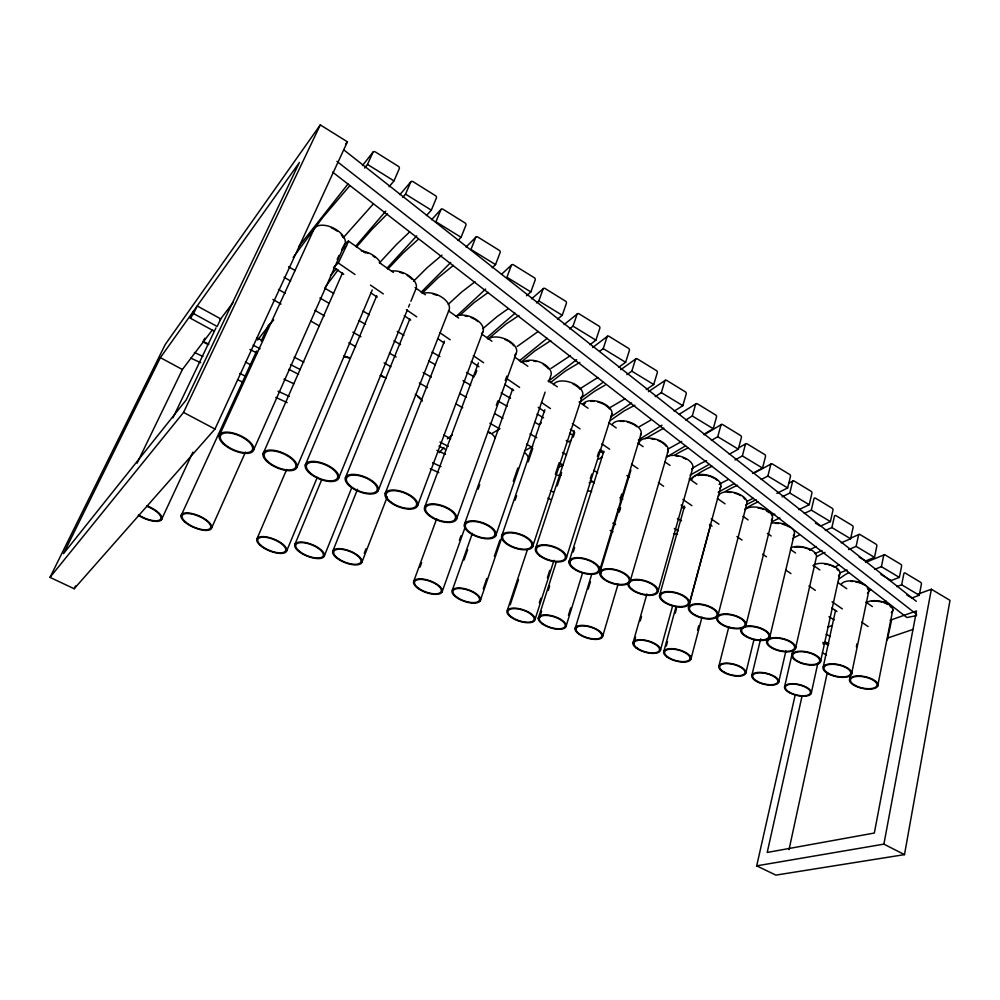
<?xml version="1.0" encoding="UTF-8"?>
<svg xmlns="http://www.w3.org/2000/svg" width="1000" height="1000" viewBox="0 0 1000 1000"><rect width="100%" height="100%" fill="white"/><g stroke="black" fill="none" stroke-linecap="round" stroke-linejoin="round"><path stroke-width="1.5" d="M795.263 694.613L756.7 865.85L775.875 875.113L904.488 854.625L950 600.375L931.363 589.237L918.238 594.025M756.7 865.85L883.9 844.137L931.363 589.237M906.875 594.987L911.888 597.95L919.287 595.262L921.4 584.163A1.55 1.087 67 0 0 920.812 582.413L905.263 573.1A1.562 1.1 66.7 0 0 903.838 573.737L901.663 584.788L896.775 586.638M877.663 686.25A14.538 6.012 12 0 0 859.325 675.925A14.538 6.012 12 0 0 854.137 685.4A14.538 6.012 12 0 0 877.663 686.25L892.875 609.475M889.087 579.862L891.162 580.55L899.362 577.4L901.587 566.225A1.562 1.1 66.4 0 0 901 564.45L885.138 554.925A1.587 1.125 66 0 0 883.675 555.55L881.4 566.688L874.613 569.388M891.6 620L887.362 639.775M859.112 557.1L865.638 560.975L874.488 557.35L876.825 546.112A1.587 1.125 65.6 0 0 876.25 544.312L860.037 534.55A1.6 1.15 65.1 0 0 858.538 535.175L856.125 546.375L848.612 549.575M849.712 678.9L850.975 672.788M856.375 646.85L857.013 643.8M851.488 674.362A14.663 6.15 12.4 0 0 832.763 663.838A14.663 6.15 12.4 0 0 827.887 673.6A14.663 6.15 12.4 0 0 851.488 674.362L868.688 591.587M789.038 849.625L827.288 672.613M823.225 666.938L835.525 610.487M820.45 661.925A14.775 6.262 12.9 0 0 801.325 651.213A14.775 6.262 12.9 0 0 796.862 661.275A14.775 6.262 12.9 0 0 820.45 661.925L839.675 574.225M841.263 542.812L850.612 538.763L853.088 527.45A1.6 1.15 64.8 0 0 852.5 525.638L835.962 515.662A1.625 1.163 64.3 0 0 834.425 516.275L831.888 527.55L825.275 530.513M811.188 693.512A13.762 5.575 13.2 0 0 793.312 683.713A13.762 5.575 13.2 0 0 789.287 692.65A13.762 5.575 13.2 0 0 811.188 693.512L817.837 663.288M802.062 696.062L767.212 852.45L874.325 833.037L916.5 610.938L890.113 620.25M815.387 523.1L820.45 526.112L830.387 521.587L832.975 510.213A1.625 1.175 64 0 0 832.375 508.375L815.537 498.188A1.638 1.188 63.5 0 0 813.975 498.8L811.312 510.138L804.287 513.462M784.638 686.488L792.925 650.362M795.487 648.562A14.9 6.4 13.3 0 0 775.975 637.625A14.9 6.4 13.3 0 0 771.85 648.025A14.9 6.4 13.3 0 0 795.487 648.562L816.3 557.575A14.438 7 12.6 0 0 808.25 548.475A14.438 7 12.6 0 0 791.35 547.6M778.637 682.35A13.85 5.663 13.7 0 0 760.4 672.375A13.85 5.663 13.7 0 0 756.787 681.562A13.85 5.663 13.7 0 0 778.637 682.35L785.925 650.925M798.825 509.688L809.212 504.712L811.912 493.288A1.638 1.188 63.3 0 0 811.312 491.425L794.175 481.037A1.663 1.212 62.7 0 0 792.575 481.637L789.8 493.038L782.087 496.863M769.8 637.075L794.338 534.163M751.875 675.263L760.675 638.837M745.775 673.238A13.913 5.713 14.3 0 0 727.2 663.138A13.913 5.713 14.3 0 0 724.038 672.537A13.913 5.713 14.3 0 0 745.775 673.238L753.875 639.975M776.875 493.35L787.638 487.938L790.45 476.463A1.663 1.212 62.5 0 0 789.85 474.588L772.412 464A1.675 1.225 61.9 0 0 770.775 464.588L767.875 476.037L761.225 479.5M745.962 625.225A15.163 6.65 14.2 0 0 725.713 613.9A15.163 6.65 14.2 0 0 722.262 624.888A15.163 6.65 14.2 0 0 745.962 625.225L772.387 518.525M718.875 666.125L728.787 626.987M752.562 473.413L762.537 468.1L765.487 456.55A1.675 1.238 61.5 0 0 764.887 454.663L747.087 443.837A1.7 1.25 60.8 0 0 745.4 444.412L742.362 455.913L734.987 460M718.012 615.337A15.275 6.737 14.8 0 0 697.387 603.85A15.275 6.737 14.8 0 0 694.35 615.1A15.275 6.737 14.8 0 0 718.012 615.337L746.875 503.462M690.025 658.775L690.812 655.775M697.537 630.262L698.725 625.763M690.95 659.025L702.025 617M729.287 454.225L738.3 449.162L741.4 437.562A1.7 1.25 60.5 0 0 740.8 435.65L722.663 424.588A1.713 1.275 59.8 0 0 720.925 425.163L717.75 436.712L711.4 440.425M689.412 603.275L720.85 486.45M688.45 607.638L710.713 524.888M660.438 650.238L672.725 605.487M663.725 651.812L675.975 606.987M666.275 646.075L667.5 641.6M675.25 613.2L676.475 608.725M703.888 434.288L713.263 428.713L716.5 417.05A1.725 1.275 59.4 0 0 715.888 415.125L697.375 403.8A1.737 1.3 58.6 0 0 695.6 404.35L692.275 415.975L685.675 420.062M658.062 591.388L692.862 467.575M659.538 595.487L684.587 506.062M632.975 642.975L646.925 593.962M633.913 643.225L635.6 637.288M640.25 620.938L641.513 616.487M630.25 580.887L668.263 450.613M674.163 411.175L682.812 405.688L686.225 393.963A1.75 1.3 58 0 0 685.612 392.013L666.675 380.4A1.762 1.325 57.3 0 0 664.85 380.938L661.338 392.625L655.25 396.65M602.725 636.112L618.088 584.15M599.775 570.05L641.237 433.45M599.725 572.962L630.9 470.15M600.763 573.225L601.663 570.25M619.263 512.125L620.625 507.663M646.213 389.588L653.713 384.525L657.3 372.75A1.775 1.325 56.7 0 0 656.7 370.775L637.362 358.9A1.787 1.35 55.9 0 0 635.487 359.438L631.8 371.163L626.875 374.625M598.725 569.775L599.625 566.8M620.375 498.525L621.725 494.062M575.05 628.775L591.775 574.1M575.988 629.025L576.888 626.075M588.175 589.125L590.438 581.737M568.45 615.262L570.737 607.888M566.213 625.837L582.638 572.737M568.925 562.038L603.85 451.25M569.975 562.312L570.913 559.362M573.237 551.975L574.625 547.537M618.638 367.325L625.625 362.312L629.375 350.475A1.8 1.35 55.4 0 0 628.775 348.488L609.025 336.325A1.812 1.375 54.5 0 0 607.087 336.838L603.225 348.625L599.788 351.2M590.325 478.625L591.737 474.175M597.375 456.388L598.787 451.938M566.487 557.475L612.025 413.65M538.263 618.438L556.312 561.975M539.212 618.7L541.587 611.263M548.225 590.45L549.65 586M539.35 602.762L540.763 598.337M547.388 577.725L549.75 570.363M535.112 619.212L554 560.3M535.837 547.562L574.2 430.812M557.238 485.887L561.6 472.587M573.237 437.125L574.688 432.688M510.225 604.725L518.488 579.763M531.45 546.65A15.325 6.925 18.6 0 0 513.525 533.075A15.325 6.925 18.6 0 0 506.838 543.4A15.325 6.925 18.6 0 0 531.45 546.65L532.425 543.688M555.35 474.263L558.763 463.925M532.487 547.05A16.45 7.425 18.6 0 0 513.263 532.487A16.45 7.425 18.6 0 0 506.075 543.55A16.45 7.425 18.6 0 0 532.487 547.05L582.175 396.375M590 344.663L595.887 340.163L599.837 328.275A1.825 1.375 53.9 0 0 599.225 326.262L579.05 313.825A1.85 1.4 53.1 0 0 577.062 314.325L573.013 326.15L569.55 328.938M507.362 610.237L527.3 550.037M483.263 588.775L486.788 578.438M494.375 556.287L499.925 540.037M501.987 535.138L544.85 409.775M480.163 600.95A14.963 6.138 19 0 0 462.175 588.237A14.963 6.138 19 0 0 456.45 597.463A14.963 6.138 19 0 0 480.163 600.95L501.863 537.45M515.112 500.15L516.625 495.725M528.212 461.8L532.75 448.525M494.575 535.538A15.562 7.013 19.3 0 0 476.012 521.663A15.562 7.013 19.3 0 0 469.825 532.312A15.562 7.013 19.3 0 0 494.575 535.538L495.588 532.6M513.288 481.238L517.837 468.038M495.637 535.95A16.7 7.525 19.3 0 0 475.725 521.05A16.7 7.525 19.3 0 0 469.075 532.475A16.7 7.525 19.3 0 0 495.637 535.95L545.125 392.137M548.663 381.863L550.675 375.988A15.762 8.713 19.8 0 0 542.025 363.05A15.762 8.713 19.8 0 0 523.038 362.312M557.487 319.188L562.238 315.287L566.388 303.35A1.85 1.412 52.3 0 0 565.775 301.312L545.125 288.55A1.875 1.425 51.4 0 0 543.075 289.037L538.812 300.912L536.487 302.913M452.312 590.25L472.375 533.337M464.05 559.975L467.65 549.75M464.588 523.837L512.65 389.05M459.4 540.262L460.975 535.85M478.175 489.087L479.738 484.688M442.025 592.087A15.163 6.175 19.7 0 0 423.45 579.138A15.163 6.175 19.7 0 0 418.263 588.612A15.163 6.175 19.7 0 0 442.025 592.087L465.05 527.388M455.3 519.012A15.862 7.15 20.2 0 0 436.012 504.725A15.862 7.15 20.2 0 0 430.375 515.837A15.862 7.15 20.2 0 0 455.3 519.012L456.35 516.1M496.312 405.275L497.887 400.9L507.175 406.275M505.25 380.487L506.825 376.112M456.375 519.438A17.025 7.675 20.2 0 0 435.7 504.1A17.025 7.675 20.2 0 0 429.613 516.013A17.025 7.675 20.2 0 0 456.375 519.438L516.25 353.188M530.85 291.95L535.2 279.975A1.887 1.438 50.8 0 0 534.587 277.913L513.475 264.85A1.913 1.45 49.8 0 0 511.375 265.312L506.912 277.238L530.85 291.95L526.475 295.788M413.75 581.237L436.7 518.725M420.05 567.075L421.65 562.712M424.688 507.075L478.45 362.95M475.138 375.012L476.763 370.65M417.475 505.925A17.312 7.775 21 0 0 396.062 490.213A17.312 7.775 21 0 0 390.588 502.537A17.312 7.775 21 0 0 417.475 505.925L482.962 331.662M495.538 264.6L500.112 252.575A1.913 1.462 49 0 0 499.5 250.487L477.863 237.062A1.95 1.487 48 0 0 475.688 237.5L470.975 249.475L495.538 264.6L492.225 267.75M385.213 493.338L444.438 341.15M364.25 553.288L365.95 548.913M361.85 562.4A15.575 6.3 21.1 0 0 342.075 548.875A15.575 6.3 21.1 0 0 338.062 559.025A15.575 6.3 21.1 0 0 361.85 562.4L387.262 496.9M378.188 490.675L449.125 309.762A16.475 9.262 23.3 0 0 441.512 297.013A16.475 9.262 23.3 0 0 423.137 293.375M461.087 237.312L465.913 225.225A1.963 1.487 47.3 0 0 465.288 223.125L443.1 209.312A1.988 1.512 46.3 0 0 440.863 209.737L435.913 221.762L461.087 237.312L458 240.475M332.762 551.25L357.512 489.325M324.3 556.013L351.675 487.912M345.363 477.863L409.837 318.975M338.725 478.062L407.35 309.913M408.525 307.038L409.7 304.163M410.875 301.288L416.15 288.35A16.725 9.425 24.4 0 0 409.3 276.025A16.725 9.425 24.4 0 0 391.737 271.087M294.775 544.725L321.5 480.175M286.75 550.788L317.288 477.362M426.425 215.562L431.337 210.15L436.388 198A2 1.512 45.8 0 0 435.763 195.863L413.025 181.663A2.025 1.538 44.8 0 0 410.712 182.062L405.538 194.15L402.663 197.488M305.3 465.025L376.75 295.775M296.988 467.075L372.238 289.988M256.75 539.338L286.675 469.462M389.075 186.762L393.988 180.888L399.288 168.688A2.037 1.538 44.1 0 0 398.663 166.525L375.337 151.912A2.075 1.562 43.1 0 0 372.938 152.287L367.5 164.425L364.637 168.038M263.025 453.85L342.55 272.85M343.113 246.65L341.587 250.087L346.488 245.763L348.525 241.163L365.175 252.775M253.787 449.6L345.175 243.5A17.3 9.725 26.8 0 0 331.5 227.188A17.3 9.725 26.8 0 0 313.387 230.45L219.125 436.1M211.788 527.6L245.413 452.188M181.012 515.862L256.7 350.925M261.225 341.05L267.7 326.962A15.438 7.75 25.5 0 1 270.325 323.787M214.975 429.038L347.4 141.812L320.288 124.887L165.212 344.55L50 577.375L74.175 588.737L214.975 429.038L183.55 412.425L50 577.375M161.337 519.95L192.9 452.125M334.4 266.425L338.312 263.025L346.488 245.763M183.55 412.425L320.288 124.887M337.188 259.35L339.075 255.375M213.775 330.95L190.3 318.163L193.938 310.575M193.575 313.587L197.225 305.963L220.725 318.875L217.162 326.488L193.575 313.587L190.3 318.163M172.95 417.812L216 327.85M74.175 588.737L75.525 585.938M137.075 463.175L182.387 369.513L212.537 329.675M160.375 357.638L63.5 553.663L186.175 399.975L299.438 162.425L160.375 357.638L182.387 369.513M203.45 340.5L204.975 338.2M293.125 257.462L322.837 217.362L349.6 185.938M325.387 286.925L338.15 269.862M345.55 144.288L347.4 141.812M220.087 319.713L233.275 302.288M257.613 340L268.488 326.188M298.837 246.525L347.987 183.988M362.438 165.588L373.038 152.1M343.4 237.562L373.438 203.825M346.062 243.337L347.725 241.363M356.425 247.075L371.838 229.513L387.5 213.775M270.25 324.025L273.688 319.962M330.487 275.675L336.525 268.625M355.625 246.312L385.788 211.075M399.875 194.638L410.925 181.725M379.625 262.688L396.512 244.438L409.65 231.925M439.2 452.7L443.925 447.438M387.837 269.125L402.962 253.175L418.312 239.3M387.137 268.012L416.75 235.825M431.55 219.737L441.075 209.387M413.562 281.2L427.113 267.75L441.975 255.125M422.062 293.4L438.113 277.75L453.462 265.375M421.188 292.175L450.725 262.462M466.037 247.062L475.887 237.162M448.237 304.325L461.725 291.988L475.037 281.75M460.062 315.125L474.137 302.6L488.275 292.387M456.2 316.475L485.65 289.075M501.5 274.325L511.7 264.837M482.812 328.688L497.212 316.488L507.987 308.888M489.038 338.288L506.012 324.062L518.962 315.512M521 362.262L534.725 351L550.775 340.6M343.612 245.5L348.525 241.163M486.812 337.762L515.1 313.163M531.6 298.812L543.387 288.562M550.375 382.688L565.163 371.175L579.85 362.4M519.362 360.812L547.15 338.312M564.075 324.613L577.362 313.85M580.013 401.887L594.513 391.262L605.15 385.138M517.175 346.475L538.088 331.538M447.413 438.812L452.337 434.963M609.95 420.737L624.338 410.788L634.888 405.213M548.237 381.3L576.638 359.712M592.7 347.512L607.513 336.25M838.875 579.012L844.762 574.938A65.15 34.212 -59.4 0 1 848.662 572.75M550.975 368.45L570.513 355.55M690 479.475L693.112 477.163A144.975 61.225 -61 0 1 712.138 466.337M541.35 422.863L538.9 424.625L534.987 422.362M581.475 397.725L602.987 382.35M620.712 369.7L635.9 358.85M581.038 388.075L597.825 377.512M571.188 440.275L568.787 441.9L566.225 440.412M610.887 416.887L631.6 402.962M648.425 391.662L665.25 380.35M645.188 438.725L663.812 428.113M883.5 602.562L885.888 601M610.087 407.55L625.2 398.675M492.238 433.363L499.963 428.65M598.65 459.162L602.238 456.887M667.6 449.288L681.7 441.45M638.362 440.025L661.938 425.2M678.962 414.475L696.137 403.675M639.562 426.575L650.575 420.25M666.925 456.887L685.537 445.825M704.15 434.75L721.438 424.475M525.013 450.625L532.737 446.337M690.1 475.163L709.15 464.425M739.1 447.575L745.9 443.738M558.3 467.537L562.7 465.175M718.175 492.15L734.513 483.462M753.562 473.325L771.25 463.913M746.488 504.55L756.075 499.688M788.925 483.05L793.037 480.962M814.837 553.625L821.975 550.538M850.525 538.15L859.1 534.438M839.912 572.888L847.062 569.975M865.638 562.4L884.212 554.812M827.738 627.125L832.087 625.538M822.962 643.925L825.85 642.913M888.037 637.9L913.075 629.412M916.525 615.638L906.912 617.537L332.612 172.113M194.387 352.475L202.887 356.413M239.75 373.475L245.413 376.1M278.025 391.188L289.363 396.438M432.525 462.713L441.037 466.65M190.787 358.125L200.712 362.713M237.562 379.725L243.225 382.337M275.825 397.388L287.162 402.625M430.3 468.725L438.812 472.65M204.6 342.212L208.85 344.2M283.925 379.137L293.837 383.75M436.912 450.337L445.412 454.288M883.9 844.137L904.488 854.625M249.925 349.438L256.875 352.987M288.863 369.35L298.587 374.325M439.038 446.125L445.988 449.688M822.825 642.35L828.388 645.188M253.15 345.15L260.062 348.738M290.512 364.538L300.2 369.562M439.963 442.075L448.275 446.388M547.913 498.075L550.675 499.513M610.188 530.388L612.95 531.825M824.675 641.675L828.838 643.825M256.75 337.638L262.288 340.525M294.15 357.125L303.85 362.175M443.787 435.087L450.712 438.7M550.475 490.662L553.25 492.113M612.825 523.15L615.6 524.6M826.188 634.312L830.35 636.475M245.387 361.962L250.738 364.9M202.675 341.65L208.125 344.637M822.412 652.8L826.5 655.075M272.887 299.425L281.025 304.062M310.863 321.087L319 325.737M348.837 342.762L355.625 346.637M384.1 362.887L390.887 366.763M419.363 383.013L427.5 387.663M455.988 403.913L462.762 407.788M489.888 423.263L499.387 428.688M526.512 444.162L531.938 447.262M559.062 462.738L563.125 465.062M590.25 480.538L594.325 482.863M620.087 497.575L622.8 499.113M674.338 528.525L678.413 530.85M828.95 616.775L834.375 619.862M278.463 289.425L285.225 293.312M314.975 310.387L324.45 315.825M352.85 332.137L360.962 336.8M389.363 353.1L396.125 356.987M423.175 372.512L431.287 377.175M459.688 393.488L466.45 397.362M494.85 413.675L502.962 418.338M530.013 433.862L536.775 437.75M562.475 452.5L566.538 454.825M593.575 470.363L597.638 472.688M677.425 518.513L681.488 520.837M284.05 277.25L290.65 281.075M319.887 297.975L328.938 303.212M358.812 320.487L365.55 324.387M393.963 340.812L400.562 344.625M428.725 360.913L435.2 364.65M463.038 380.75L470.675 385.175M626.862 475.475L629.5 477.013M681.413 507.025L683.975 508.512M288.575 266.712L295.238 270.587M324.55 288.075L333.688 293.387M362.962 311.05L369.375 314.775M397.212 331.4L403.875 335.275M432.05 352.075L439.888 356.625M466.475 372.388L474.175 376.85M501.175 392.863L510.525 398.3M537.05 414.012L543.612 417.825M569.55 433.275L573.425 435.525M599.487 450.925L603.288 453.137M880.938 574.487L891.162 580.55M901.663 584.788L919.287 595.262M856.125 546.375L874.488 557.35M881.4 566.688L899.362 577.4M831.888 527.55L850.612 538.763M789.8 493.038L809.212 504.712M811.312 510.138L830.387 521.587M742.362 455.913L762.537 468.1M767.875 476.037L787.638 487.938M717.75 436.712L738.3 449.162M661.338 392.625L682.812 405.688M692.275 415.975L713.263 428.713M603.225 348.625L625.625 362.312M631.8 371.163L653.713 384.525M538.812 300.912L562.238 315.287M573.013 326.15L595.887 340.163M405.538 194.15L431.337 210.15M367.5 164.425L393.988 180.888M333.413 267.275L343.725 274.325M370.763 292.812L377.2 297.213M404.25 315.7L410.688 320.112M437.738 338.6L444.175 343M471.213 361.488L478.95 366.775M504.7 384.375L513.713 390.538M538.188 407.275L544.625 411.675M570.388 429.288L574.25 431.925M600 449.538L603.862 452.175M681.137 505L685 507.65M709.475 524.375L712.05 526.138M831.812 608.013L836.975 611.538M338.312 263.025L355.025 274.488M370.462 285.087L383.312 293.9M406.463 309.788L416.75 316.85M439.888 332.725L450.175 339.787M473.325 355.662L483.612 362.725M506.75 378.612L519.612 387.438M541.475 402.438L550.475 408.612M572.337 423.612L580.05 428.9M601.912 443.9L609.625 449.2M631.487 464.2L637.913 468.6M658.487 482.725L663.625 486.25M682.913 499.487L691.912 505.662M711.2 518.9L718.925 524.188M736.925 536.55L742.062 540.075M762.638 554.188L766.5 556.838M785.788 570.075L790.925 573.6M808.925 585.95L815.362 590.363M832.075 601.838L842.362 608.9M861.65 622.137L868.075 626.538M379.263 262.6L393.363 272.425M415.138 287.613L425.375 294.762M448.438 310.85L458.675 318M481.737 334.075L491.975 341.225M515.037 357.312L527.837 366.25M548.337 380.538L557.3 386.8M579.075 401.987L588.038 408.237M608.538 422.537L616.225 427.9M637.987 443.088L643.112 446.662M664.887 461.85L670.013 465.425M689.225 478.825L696.912 484.188M717.4 498.488L725.088 503.837M743.025 516.35L748.138 519.925M767.35 533.325L771.2 536.013M790.413 549.412L795.537 552.987M813.462 565.487L819.875 569.963M837.8 582.475L846.762 588.725M865.975 602.125L872.387 606.6M336.912 161.363L916.663 614.412M343.875 149.938L916.325 601.312M673.988 533.75A13.7 6.562 15.4 0 1 677.487 534.412M617.625 509.338A13.8 6.688 16.6 0 1 619.8 509.375M588.125 490.875A13.913 6.825 17.4 0 1 591.65 491.512M557.587 475.312A14.025 6.925 18.1 0 1 560.9 475.412M524.562 452.562A14.238 7.113 19.4 0 1 528.575 458.862M488.675 431.85A14.375 7.225 20.3 0 1 495.288 438.162M488.225 432.188A13.388 6.737 20.3 0 1 490.1 433.375M415.275 394.4A14.712 7.425 22.2 0 1 422.362 401.012M417.7 396.662A13.713 6.925 22.2 0 1 419.95 398.762M380.45 375.2A14.875 7.525 23 0 1 386.1 378.237M380.288 375.688A13.863 7.013 23 0 1 383.562 377.262M343.638 356.138A15.062 7.612 23.9 0 1 349.787 357.812M343.913 356.763A14.038 7.1 23.9 0 1 349.637 358.325M146.7 505.725A16.912 6.325 23.9 0 1 161.388 519.9A16.912 6.325 23.9 0 1 138.275 515.288M146.675 506.188A15.762 5.9 23.9 0 1 160.362 519.4A15.762 5.9 23.9 0 1 138.825 515.087M866.462 602.688A14.162 6.488 11.2 0 1 885.3 602.712A14.162 6.488 11.2 0 1 891.287 612.562M871.8 601.35A13.2 6.05 11.2 0 1 881.65 602.013M884.862 603.05A13.2 6.05 11.2 0 1 887.675 604.412M889.875 605.988A13.2 6.05 11.2 0 1 891.325 607.675M841.175 584.55A14.25 6.675 11.6 0 1 859.488 582.325A14.25 6.675 11.6 0 1 867.475 593.062M850.713 581.375A13.288 6.212 11.6 0 1 852.938 581.462M855.225 581.75A13.288 6.212 11.6 0 1 860.763 583.288M861.775 583.725A13.288 6.212 11.6 0 1 863.612 584.675M867.362 588.013A13.288 6.212 11.6 0 1 868 589.738M813.062 565.612A14.338 6.825 12.1 0 1 831.875 565.363A14.338 6.825 12.1 0 1 838.512 575.763M824.737 564.012A13.35 6.362 12.1 0 1 827.05 564.4M828.188 564.675A13.35 6.362 12.1 0 1 830.413 565.337M831.475 565.737A13.35 6.362 12.1 0 1 834.375 567.137M836.675 568.787A13.35 6.362 12.1 0 1 838.225 570.55M794.625 547.275A13.462 6.513 12.6 0 1 803.375 547.525M804.525 547.788A13.462 6.513 12.6 0 1 806.775 548.462M807.85 548.862A13.462 6.513 12.6 0 1 810.788 550.288M743.65 626.862A15.025 6.525 13.8 0 1 768.3 632.712A15.025 6.525 13.8 0 1 755.913 640.025A15.025 6.525 13.8 0 1 741.725 628M771.85 523.188A14.5 7.2 13 0 1 789.237 526.375A14.5 7.2 13 0 1 793.25 535.812M775.462 523.362A13.513 6.7 13 0 1 778.85 523.513M782.337 524.15A13.513 6.7 13 0 1 788.65 526.688M745.037 509.675A14.6 7.35 13.5 0 1 763.863 508.988A14.6 7.35 13.5 0 1 771.35 520.225M757.763 507.825A13.613 6.85 13.5 0 1 763.487 509.4M766.5 510.875A13.613 6.85 13.5 0 1 768.938 512.638M718.4 496.3A14.688 7.488 14.1 0 1 736.312 493.088A14.688 7.488 14.1 0 1 745.888 505.213M727.425 492.3A13.688 6.975 14.1 0 1 730.812 492.425M734.325 493.062A13.688 6.975 14.1 0 1 740.788 495.65M743.275 497.438A13.688 6.975 14.1 0 1 745.025 499.387M692.1 479.237A14.825 7.662 14.8 0 1 709.95 475.812A14.825 7.662 14.8 0 1 719.912 488.25M698 475.487A13.812 7.138 14.8 0 1 706.787 475.525M707.962 475.788A13.812 7.138 14.8 0 1 710.288 476.488M711.413 476.912A13.812 7.138 14.8 0 1 714.513 478.438M715.425 479.012A13.812 7.138 14.8 0 1 717.062 480.25M630.363 580.55A15.637 6.987 16 0 1 655.175 585.875A15.637 6.987 16 0 1 647.237 595.275A15.637 6.987 16 0 1 627.85 583.525M666.438 456.912A14.963 7.837 15.5 0 1 685.188 458.113A14.963 7.837 15.5 0 1 691.975 469.45M676.062 456.037A13.938 7.312 15.5 0 1 678.45 456.4M683.112 457.8A13.938 7.312 15.5 0 1 686.275 459.35M639.038 443.338A15.088 8.012 16.2 0 1 656.725 439.462A15.088 8.012 16.2 0 1 667.438 452.537M651.137 438.837A14.062 7.462 16.2 0 1 654.725 439.462M658.238 440.613A14.062 7.462 16.2 0 1 661.438 442.188M662.4 442.788A14.062 7.462 16.2 0 1 666.038 446.175M612.475 424.125A15.237 8.175 17 0 1 631.213 422.738A15.237 8.175 17 0 1 640.462 435.45M620.325 421.4A14.2 7.612 17 0 1 623.737 421.45M627.35 422.075A14.2 7.612 17 0 1 633.125 424.25M634.15 424.825A14.2 7.612 17 0 1 636.875 426.763M582.938 404.212A15.4 8.35 17.9 0 1 601.65 402.638A15.4 8.35 17.9 0 1 611.312 415.712M583.9 404.613A14.35 7.788 17.9 0 1 585.413 403.025M590.7 401.35A14.35 7.788 17.9 0 1 594.125 401.375M597.762 401.987A14.35 7.788 17.9 0 1 603.612 404.2M604.663 404.787A14.35 7.788 17.9 0 1 609.513 408.975M553.425 384.712A15.575 8.525 18.8 0 1 573.938 383.775A15.575 8.525 18.8 0 1 580.55 398.1M572.987 383.988A14.512 7.95 18.8 0 1 580.163 389.438M526.175 361.625A14.688 8.113 19.8 0 1 529.113 360.988M533.75 361.1A14.688 8.113 19.8 0 1 536.225 361.562M543.312 364.45A14.688 8.113 19.8 0 1 548.438 368.85M488.038 339.2A16.012 8.925 21 0 1 508.9 340.8A16.012 8.925 21 0 1 514.75 355.062M504.95 339.538A14.925 8.312 21 0 1 508.438 341.262M509.5 341.938A14.925 8.312 21 0 1 511.438 343.4M512.288 344.175A14.925 8.312 21 0 1 513.737 345.788M456.587 315.963A16.238 9.1 22.1 0 1 476.912 320.025A16.238 9.1 22.1 0 1 481.525 333.612M464.913 315.938A15.125 8.475 22.1 0 1 467.425 316.413M471.2 317.625A15.125 8.475 22.1 0 1 474.738 319.4M475.825 320.087A15.125 8.475 22.1 0 1 477.812 321.575M433.05 294.1A15.35 8.637 23.3 0 1 436.863 295.338M399.55 272.288A15.588 8.787 24.4 0 1 403.4 273.538M407.075 275.375A15.588 8.787 24.4 0 1 412.088 279.363M361.362 250.912A16.962 9.537 25.6 0 1 380.588 263.062M364.225 252.138A15.8 8.888 25.6 0 1 368.113 253.4M372.987 256A15.8 8.888 25.6 0 1 375.125 257.6M331.375 227.875A16.113 9.062 26.8 0 1 337.488 231.337M341.3 234.887A16.113 9.062 26.8 0 1 343.2 237.738M589.113 482.85A161.412 57.962 -62.4 0 1 592.4 481.25M620.087 500.05A145.375 55.425 -62.2 0 1 622.263 499.012M692.163 468.488A159.613 66.95 -61.1 0 1 706.637 460.662M674.963 455.037A160.613 64.912 -61.2 0 1 687.85 448.137M719.075 484.438A144.088 63 -60.9 0 1 728.062 479.688M747.075 501.388A128.1 58.375 -60.7 0 1 753.263 498.3M725.413 491.5A128.875 56.85 -60.7 0 1 737.6 485.3M772.4 515.262A115.862 54.638 -60.4 0 1 774.788 514.15M745.075 508.913A116.55 53.3 -60.5 0 1 758.188 501.9M771.875 521.938A103.85 49.138 -60.3 0 1 779.887 518.013M809.688 549.987A88.688 44.525 -59.9 0 1 816.312 546.462M792.55 538.6A89.2 43.55 -60 0 1 799.087 535.163M834.613 567.312A77.625 40.338 -59.6 0 1 838.825 564.95M816.7 556.788A78.075 39.525 -59.7 0 1 825.013 552.4M868.625 590.875A51.9 28.05 -59.1 0 1 870.987 589.513M789.875 692.475A12.825 5.188 13.2 0 0 810.275 693.275A12.825 5.188 13.2 0 0 793.612 684.137A12.825 5.188 13.2 0 0 789.875 692.475M757.375 681.388A12.912 5.275 13.7 0 0 777.725 682.113A12.912 5.275 13.7 0 0 760.713 672.812A12.912 5.275 13.7 0 0 757.375 681.388M724.613 672.337A12.962 5.312 14.3 0 0 744.85 673A12.962 5.312 14.3 0 0 727.537 663.587A12.962 5.312 14.3 0 0 724.613 672.337M666.737 656.775A14.087 5.8 15.3 0 0 690.125 660.35A14.087 5.8 15.3 0 0 675.175 648.975A14.087 5.8 15.3 0 0 666.737 656.775M667.463 656.688A13.125 5.412 15.3 0 0 689.262 660.013A13.125 5.412 15.3 0 0 675.312 649.425A13.125 5.412 15.3 0 0 667.463 656.688M636.2 648.037A14.212 5.863 15.8 0 0 659.675 651.612A14.212 5.863 15.8 0 0 644.275 640.037A14.212 5.863 15.8 0 0 636.2 648.037M636.925 647.95A13.25 5.463 15.8 0 0 658.787 651.275A13.25 5.463 15.8 0 0 644.425 640.487A13.25 5.463 15.8 0 0 636.925 647.95M578.638 633.987A14.363 5.925 16.8 0 0 602.087 637.525A14.363 5.925 16.8 0 0 585.95 625.675A14.363 5.925 16.8 0 0 578.638 633.987M579.338 633.888A13.388 5.513 16.8 0 0 601.188 637.188A13.388 5.513 16.8 0 0 586.138 626.138A13.388 5.513 16.8 0 0 579.338 633.888M542.1 623.775A14.538 5.987 17.5 0 0 565.638 627.3A14.538 5.987 17.5 0 0 548.962 615.2A14.538 5.987 17.5 0 0 542.1 623.775M542.8 623.663A13.537 5.575 17.5 0 0 564.725 626.95A13.537 5.575 17.5 0 0 549.175 615.675A13.537 5.575 17.5 0 0 542.8 623.663M510.988 617.175A14.688 6.025 18 0 0 534.612 620.7A14.688 6.025 18 0 0 517.45 608.4A14.688 6.025 18 0 0 510.988 617.175M511.675 617.062A13.688 5.613 18 0 0 533.675 620.35A13.688 5.613 18 0 0 517.675 608.888A13.688 5.613 18 0 0 511.675 617.062M457.125 597.35A13.95 5.725 19 0 0 479.212 600.588A13.95 5.725 19 0 0 462.45 588.737A13.95 5.725 19 0 0 457.125 597.35M418.925 588.488A14.125 5.75 19.7 0 0 441.062 591.712A14.125 5.75 19.7 0 0 423.75 579.65A14.125 5.75 19.7 0 0 418.925 588.488M338.7 558.888A14.512 5.875 21.1 0 0 360.863 562.013A14.512 5.875 21.1 0 0 342.425 549.425A14.512 5.875 21.1 0 0 338.7 558.888M297.725 550.525A15.812 6.3 21.7 0 0 323.275 557.375A15.812 6.3 21.7 0 0 307.65 543.05A15.812 6.3 21.7 0 0 297.725 550.525M298.538 550.513A14.737 5.875 21.7 0 0 322.35 556.9A14.737 5.875 21.7 0 0 307.775 543.55A14.737 5.875 21.7 0 0 298.538 550.513M260 545.237A16.075 6.3 22.2 0 0 285.812 552.175A16.075 6.3 22.2 0 0 269.488 537.6A16.075 6.3 22.2 0 0 260 545.237M260.812 545.237A14.988 5.875 22.2 0 0 284.862 551.688A14.988 5.875 22.2 0 0 269.637 538.1A14.988 5.875 22.2 0 0 260.812 545.237M184.85 522.038A16.55 6.35 23.3 0 0 211.012 529.062A16.55 6.35 23.3 0 0 193.35 513.888A16.55 6.35 23.3 0 0 184.85 522.038M185.65 522.038A15.425 5.913 23.3 0 0 210.025 528.562A15.425 5.913 23.3 0 0 193.55 514.425A15.425 5.913 23.3 0 0 185.65 522.038M854.788 685.212A13.537 5.613 12 0 0 876.712 686A13.537 5.613 12 0 0 859.613 676.388A13.537 5.613 12 0 0 854.788 685.212M828.538 673.413A13.662 5.725 12.4 0 0 850.525 674.1A13.662 5.725 12.4 0 0 833.062 664.3A13.662 5.725 12.4 0 0 828.538 673.413M797.5 661.075A13.762 5.838 12.9 0 0 819.475 661.675A13.762 5.838 12.9 0 0 801.637 651.688A13.762 5.838 12.9 0 0 797.5 661.075M772.487 647.812A13.887 5.962 13.3 0 0 794.5 648.3A13.887 5.962 13.3 0 0 776.312 638.125A13.887 5.962 13.3 0 0 772.487 647.812M746.762 636.425A14 6.075 13.8 0 0 768.8 636.825A14 6.075 13.8 0 0 750.263 626.462A14 6.075 13.8 0 0 746.762 636.425M722.887 624.663A14.125 6.188 14.2 0 0 744.963 624.963A14.125 6.188 14.2 0 0 726.087 614.412A14.125 6.188 14.2 0 0 722.887 624.663M694.95 614.862A14.238 6.275 14.8 0 0 717 615.075A14.238 6.275 14.8 0 0 697.775 604.375A14.238 6.275 14.8 0 0 694.95 614.862M662.862 601.263A15.45 6.863 15.3 0 0 688.512 604.875A15.45 6.863 15.3 0 0 672.087 591.825A15.45 6.863 15.3 0 0 662.862 601.263M663.65 601.138A14.4 6.4 15.3 0 0 687.562 604.5A14.4 6.4 15.3 0 0 672.237 592.35A14.4 6.4 15.3 0 0 663.65 601.138M632.2 589.325A14.562 6.513 16 0 0 656.263 592.663A14.562 6.513 16 0 0 640.425 580.225A14.562 6.513 16 0 0 632.2 589.325M603.513 579.012A15.812 7.088 16.5 0 0 629.475 582.587A15.812 7.088 16.5 0 0 612.013 568.962A15.812 7.088 16.5 0 0 603.513 579.012M604.288 578.888A14.737 6.612 16.5 0 0 628.488 582.2A14.737 6.612 16.5 0 0 612.2 569.513A14.737 6.612 16.5 0 0 604.288 578.888M572.95 568.237A16 7.2 17.2 0 0 599.062 571.788A16 7.2 17.2 0 0 581.05 557.888A16 7.2 17.2 0 0 572.95 568.237M573.737 568.1A14.912 6.713 17.2 0 0 598.062 571.4A14.912 6.713 17.2 0 0 581.263 558.438A14.912 6.713 17.2 0 0 573.737 568.1M539.575 555.75A16.225 7.325 17.9 0 0 565.85 559.275A16.225 7.325 17.9 0 0 547.238 545.037A16.225 7.325 17.9 0 0 539.575 555.75M540.35 555.6A15.113 6.825 17.9 0 0 564.825 558.875A15.113 6.825 17.9 0 0 547.475 545.612A15.113 6.825 17.9 0 0 540.35 555.6M391.325 502.35A16.137 7.25 21 0 0 416.375 505.5A16.137 7.25 21 0 0 396.413 490.863A16.137 7.25 21 0 0 391.325 502.35M348.25 484.825A17.625 7.887 21.8 0 0 376.912 492.362A17.625 7.887 21.8 0 0 360.25 475.387A17.625 7.887 21.8 0 0 348.25 484.825M349.175 484.8A16.425 7.35 21.8 0 0 375.887 491.812A16.425 7.35 21.8 0 0 360.35 476A16.425 7.35 21.8 0 0 349.175 484.8M308.538 472.188A17.962 7.963 22.6 0 0 337.537 479.8A17.962 7.963 22.6 0 0 320.037 462.388A17.962 7.963 22.6 0 0 308.538 472.188M309.462 472.163A16.738 7.425 22.6 0 0 336.488 479.237A16.738 7.425 22.6 0 0 320.163 463.025A16.738 7.425 22.6 0 0 309.462 472.163M266.625 461.188A18.275 8 23.3 0 0 295.9 468.875A18.275 8 23.3 0 0 277.55 451.075A18.275 8 23.3 0 0 266.625 461.188M267.55 461.15A17.025 7.45 23.3 0 0 294.825 468.3A17.025 7.45 23.3 0 0 277.7 451.725A17.025 7.45 23.3 0 0 267.55 461.15M223.137 443.7A18.7 8.113 24.1 0 0 252.8 451.475A18.7 8.113 24.1 0 0 233.475 433.113A18.7 8.113 24.1 0 0 223.137 443.7M224.05 443.65A17.425 7.562 24.1 0 0 251.688 450.887A17.425 7.562 24.1 0 0 233.675 433.787A17.425 7.562 24.1 0 0 224.05 443.65"/></g></svg>
